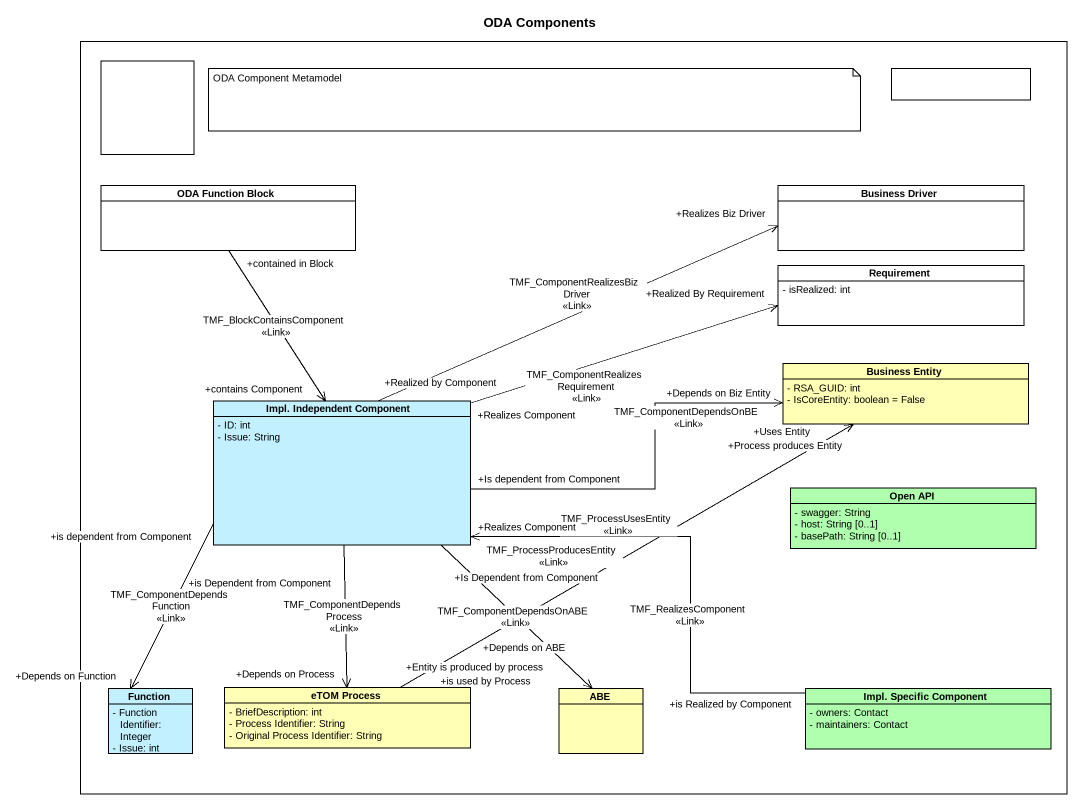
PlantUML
@startuml
title ODA Components
allowmixing
hide circle
hide empty members
skinparam classAttributeIconSize 0
rectangle " " as rectangle1 #FFFFFF {
  rectangle " " as rectangle2
  rectangle " " as rectangle3
  class "ODA Function Block" as ODA_Function_Block
  class "Business Driver" as Business_Driver #FFFFFF
  class Requirement #FFFFFF {
    - isRealized: int
  }
  class "Business Entity" as Business_Entity #FFFFB5 {
    - RSA_GUID: int
    - IsCoreEntity: boolean = False
  }
  class "Impl. Independent Component" as Impl_Independent_Component #C2F0FF {
    - ID: int
    - Issue: String
  }
  class "Open API" as Open_API #AFFFAF {
    - swagger: String
    - host: String [0..1]
    - basePath: String [0..1]
  }
  class Function #C2F0FF {
    - Function Identifier: Integer
    - Issue: int
  }
  class "eTOM Process" as eTOM_Process #FFFFB5 {
    - BriefDescription: int
    - Process Identifier: String
    - Original Process Identifier: String
  }
  class ABE #FFFFB5
  class "Impl. Specific Component" as Impl_Specific_Component #AFFFAF {
    - owners: Contact
    - maintainers: Contact
  }
}
ODA_Function_Block "+contained in Block" --> "+contains Component" Impl_Independent_Component : TMF_BlockContainsComponent\n<<Link>>
Impl_Independent_Component "+Realized by Component" -right-> "+Realizes Biz Driver" Business_Driver : TMF_ComponentRealizesBizDriver\n<<Link>>
Impl_Independent_Component "+Realizes Component" -right-> "+Realized By Requirement" Requirement : TMF_ComponentRealizesRequirement\n<<Link>>
Impl_Independent_Component "+Is dependent from Component" -right-> "+Depends on Biz Entity" Business_Entity : TMF_ComponentDependsOnBE\n<<Link>>
Impl_Independent_Component "+is dependent from Component" --> "+Depends on Function" Function : TMF_ComponentDependsFunction\n<<Link>>
Impl_Independent_Component "+is Dependent from Component" --> "+Depends on Process" eTOM_Process : TMF_ComponentDependsProcess\n<<Link>>
Impl_Independent_Component "+Is Dependent from Component" --> "+Depends on ABE" ABE : TMF_ComponentDependsOnABE\n<<Link>>
eTOM_Process "+is used by Process" -right-> "+Uses Entity" Business_Entity : TMF_ProcessUsesEntity\n<<Link>>
eTOM_Process "+Entity is produced by process" -right-> "+Process produces Entity" Business_Entity : TMF_ProcessProducesEntity\n<<Link>>
Impl_Specific_Component "+is Realized by Component" -left-> "+Realizes Component" Impl_Independent_Component : TMF_RealizesComponent\n<<Link>>
note as N1
  ODA Component Metamodel
end note
@enduml
